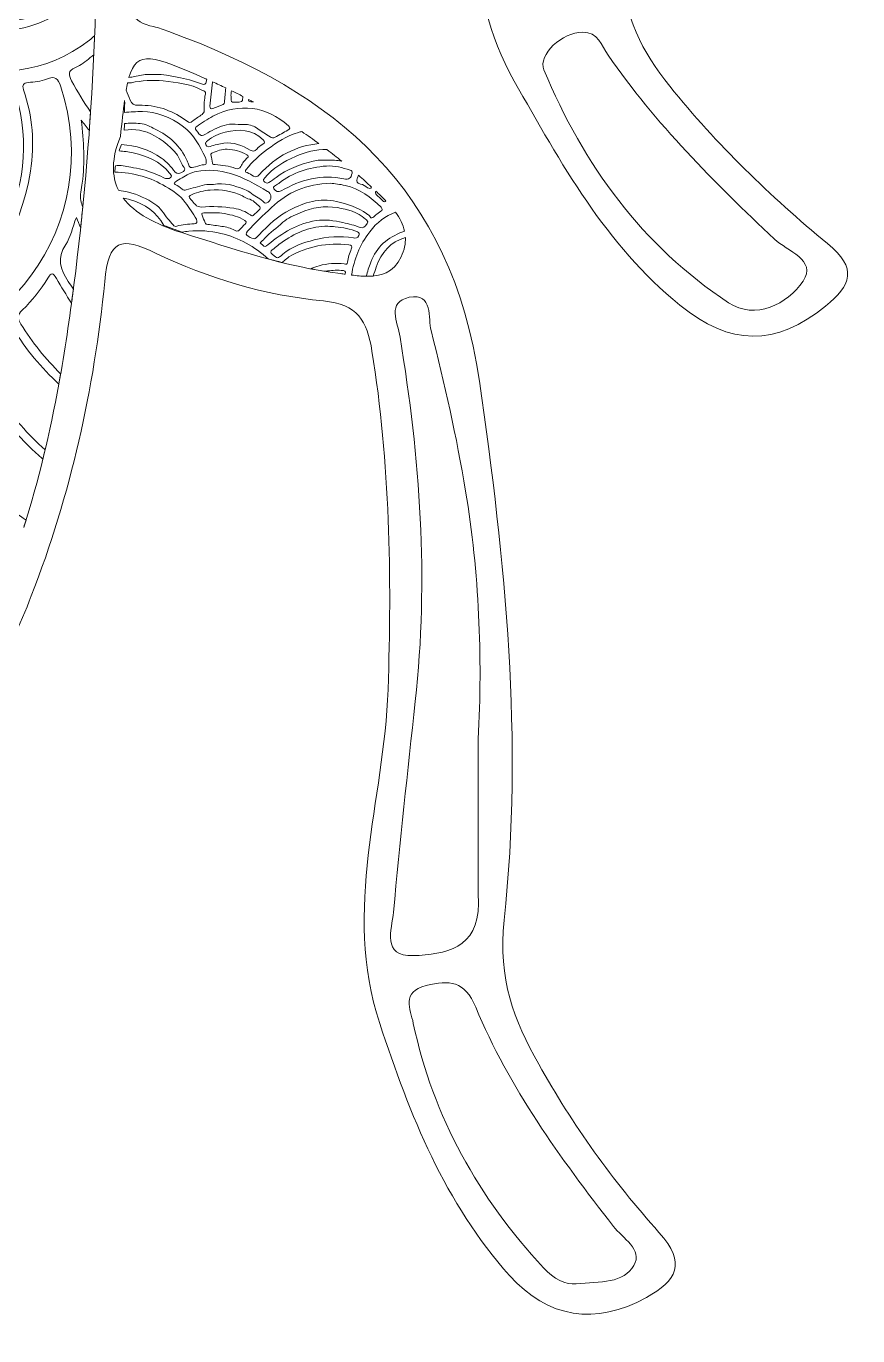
# Model space of a CAD drawing. Extents: x 55 to 1944, y -876 to -124.
# Drawn here: x 329.1 to 470.7, y -867.7 to -644.7 of the extents above; entities that cross this region are included whole.
import ezdxf

# ---------------------------------------------------------------- set-up
doc = ezdxf.new("R2010")
doc.units = 0
doc.header["$MEASUREMENT"] = 0
doc.layers.add('Layer 1', color=7, linetype='Continuous')

# ---------------------------------------------------------------- blocks, each defined once
blk = doc.blocks.new('block 11')
at = {"layer": 'Layer 1', "lineweight": 0}
for points, knots in [([(465.53, -681.74), (455.74, -673.7), (446.63, -664.88), (438.68, -654.95), (433.9, -648.98), (430.92, -643.22), (430.31, -634.54), (427.75, -597.98), (419.68, -562.52), (403.13, -529.38), (397.91, -518.92), (391.98, -509.37), (380.36, -505.09), (369.39, -501.05), (358.79, -495.9), (346.98, -494.41), (336.99, -493.14), (333.99, -488.15), (337.19, -478.57), (338.24, -475.44), (340.22, -472.41), (340.42, -469.25), (340.84, -462.43), (344.61, -460.64), (350.66, -459.22), (374.25, -453.65), (392.23, -442.5), (401.7, -417.59), (413.73, -385.99), (421.8, -353.85), (424.43, -320.38), (424.96, -313.62), (426.73, -308.55), (430.48, -303.45), (439.48, -291.22), (450.22, -280.65), (461.83, -271.01), (466.47, -267.16), (465.74, -264.51), (461.76, -261.01), (453.74, -253.96), (444.7, -253.21), (436.88, -260.48), (415.19, -280.64), (399.55, -304.06), (399.09, -335.07), (399.04, -338.39), (398.92, -341.71), (398.72, -345.01), (397.28, -368.58), (393.46, -391.66), (385.38, -413.96), (383.68, -418.65), (381.35, -420.61), (376.21, -420.28), (368.38, -419.77), (360.3, -419.82), (352.89, -422.31), (343.31, -425.52), (337.3, -424.47), (335.26, -413.28), (334.66, -409.94), (332.41, -406.45), (329.96, -403.96), (322.06, -395.92), (317.16, -386.96), (313.03, -376.07), (309.01, -365.47), (303.76, -355.11), (300.65, -343.95), (300.09, -341.96), (299.09, -339.97), (297.85, -338.32), (295.63, -335.37), (295.74, -333.13), (298.66, -330.71), (310.87, -320.58), (318.38, -307.37), (325.81, -293.43), (341.71, -263.57), (357.48, -233.87), (365.12, -200.58), (369.74, -180.45), (371.11, -160.08), (370.04, -139.51), (369.94, -137.53), (370.46, -134.67), (367.63, -134.44), (364.86, -134.21), (364.77, -136.96), (364.4, -139), (364.23, -139.89), (364.2, -140.8), (364.01, -141.68), (351.55, -198.93), (337.78, -255.61), (297.25, -301.15), (292.68, -306.29), (289.02, -312.32), (285.43, -318.24), (282.91, -322.39), (280.33, -324.21), (275.26, -322.62), (267.33, -320.12), (259.2, -320.49), (251.16, -322.63), (248.58, -323.31), (245.75, -324.56), (244.01, -321.24), (234.85, -303.72), (218.42, -291.67), (209.01, -274.27), (186.45, -232.56), (171.11, -188.42), (163.15, -141.68), (162.69, -139), (163.39, -134.38), (159.53, -134.51), (155.5, -134.64), (156.76, -139.1), (156.64, -141.83), (156.03, -156.32), (156.86, -170.73), (159.06, -185.09), (164.97, -223.62), (181.05, -258.18), (200.68, -291.26), (206.59, -301.22), (208.13, -313.66), (218.74, -321.07), (228.07, -327.59), (234.16, -335.32), (225.61, -347.57), (222.42, -352.15), (224.12, -360.23), (220.81, -364.61), (215.15, -372.09), (210.37, -379.26), (210.68, -388.93), (210.76, -391.48), (208.88, -392.49), (207.13, -393.71), (197.81, -400.22), (192.21, -409.46), (189.13, -420.07), (187.83, -424.52), (186.1, -425.01), (182.2, -423.91), (172.28, -421.12), (162.09, -419.7), (151.81, -420.29), (145.98, -420.63), (143.45, -418.5), (141.49, -413.07), (132.82, -388.98), (129.17, -363.99), (128.1, -338.64), (127.47, -323.53), (126.17, -309.38), (117.4, -295.91), (109.78, -284.21), (102.61, -272.55), (91.74, -263.6), (83.08, -256.47), (77.35, -256.31), (68.32, -262.63), (62.83, -266.47), (61.05, -269.74), (67.45, -274.93), (79.41, -284.63), (90.24, -295.58), (99.05, -308.33), (100.67, -310.69), (102.46, -312.79), (102.67, -316.25), (104.83, -352.29), (113.4, -386.65), (126.75, -420.35), (135.23, -441.78), (150.81, -451.54), (170.72, -457.82), (173.87, -458.82), (177.15, -459.42), (180.37, -460.21), (182.1, -460.63), (184.33, -460.64), (184.91, -462.62), (187.02, -469.79), (189.35, -476.95), (190.7, -484.28), (192.07, -491.73), (187.28, -493.29), (180.71, -494.58), (155.9, -499.48), (133.61, -506.28), (121.87, -533.76), (107.67, -567.01), (99.68, -601.11), (96.64, -636.69), (96.23, -641.45), (95.38, -645.26), (92.7, -649.03), (83.55, -661.93), (72.23, -672.73), (60.49, -683.15), (58.37, -685.03), (55.27, -686.5), (57.64, -690.48), (62.13, -698.05), (75.86, -700.96), (82.91, -695.6), (90.9, -689.54), (98.24, -682.67), (103.4, -674.11), (113.67, -657.07), (122.6, -640.05), (122.3, -618.65), (121.94, -592.74), (126.35, -567.02), (135.64, -542.48), (136.87, -539.22), (137.29, -535.42), (142.46, -535.6), (156.73, -536.11), (170.64, -533.47), (185.48, -529.54), (185.11, -534.46), (184.89, -538.04), (184.58, -541.61), (181.96, -571.96), (180.01, -602.36), (181.05, -632.81), (181.33, -641), (178.66, -643.9), (171.42, -646.74), (149.11, -655.49), (129.94, -666.7), (124.03, -693.71), (116.49, -728.24), (112.78, -762.73), (116.66, -797.77), (117.42, -804.62), (116.08, -809.88), (113.34, -815.5), (106.82, -828.88), (97.93, -840.65), (88.65, -852.16), (86.7, -854.58), (83.44, -856.71), (86.76, -860.6), (92.49, -867.31), (106.38, -867.72), (112.56, -861.12), (124.84, -848.02), (133.11, -832.6), (135.6, -814.93), (136.5, -808.58), (143.82, -805.31), (141.42, -797.89), (139.69, -792.53), (139.53, -786.63), (138.89, -780.94), (135.86, -754.21), (134.28, -727.5), (139.11, -700.76), (140.16, -694.93), (141.97, -691.85), (148.53, -691.31), (156.91, -690.62), (165, -687.84), (172.88, -684.76), (183.61, -680.57), (183.63, -680.61), (185.06, -692), (185.14, -692.6), (185.16, -693.2), (185.26, -693.8), (188.81, -716.51), (193.62, -738.88), (205.51, -758.96), (215.02, -775.02), (228.11, -786.7), (247.47, -788.42), (258.2, -789.37), (269.14, -789.2), (279.9, -788.4), (294.16, -787.34), (305.43, -779.98), (314.49, -769.14), (321.33, -760.95), (326.14, -751.6), (329.98, -741.72), (336.68, -724.47), (340.68, -706.54), (342.47, -688.2), (343.17, -681.02), (345.19, -680.5), (351.14, -683.36), (360.13, -687.68), (369.77, -690.56), (379.7, -691.5), (385.53, -692.05), (387.15, -694.93), (387.97, -700.03), (391.03, -719.16), (391.35, -738.3), (390.7, -757.69), (390.06, -776.56), (382.86, -795.01), (389.29, -814.53), (394.47, -830.24), (400.33, -845.04), (411.4, -857.46), (417.87, -864.73), (426.05, -865.99), (434.67, -861.19), (439.87, -858.29), (441.55, -855.43), (436.82, -850.12), (429, -841.35), (422.1, -831.79), (416.35, -821.48), (412.12, -813.9), (409.38, -807.04), (410.46, -796.96), (413.75, -766.36), (410.68, -735.83), (406.26, -705.17), (401.52, -672.36), (381.77, -655.9), (353.38, -645.64), (352.53, -645.33), (351.68, -644.96), (350.8, -644.79), (347.15, -644.1), (346.13, -641.89), (346.22, -638.31), (347.13, -603.92), (345.26, -569.62), (342.13, -535.39), (341.68, -530.55), (343.12, -529.52), (347.57, -530.85), (358.32, -534.06), (369.43, -535.92), (380.57, -535.46), (387.85, -535.16), (390.44, -538.19), (392.5, -544.38), (399.11, -564.24), (402.05, -584.69), (404.54, -605.4), (406.48, -621.6), (403.12, -638.24), (412.17, -654.08), (420.18, -668.09), (427.68, -681.87), (440.34, -692.21), (448.93, -699.23), (456.72, -699.25), (465.19, -692.38), (469.54, -688.84), (470.66, -685.95), (465.53, -681.74)], [0, 0, 0, 0, 1, 1, 1, 2, 2, 2, 3, 3, 3, 4, 4, 4, 5, 5, 5, 6, 6, 6, 7, 7, 7, 8, 8, 8, 9, 9, 9, 10, 10, 10, 11, 11, 11, 12, 12, 12, 13, 13, 13, 14, 14, 14, 15, 15, 15, 16, 16, 16, 17, 17, 17, 18, 18, 18, 19, 19, 19, 20, 20, 20, 21, 21, 21, 22, 22, 22, 23, 23, 23, 24, 24, 24, 25, 25, 25, 26, 26, 26, 27, 27, 27, 28, 28, 28, 29, 29, 29, 30, 30, 30, 31, 31, 31, 32, 32, 32, 33, 33, 33, 34, 34, 34, 35, 35, 35, 36, 36, 36, 37, 37, 37, 38, 38, 38, 39, 39, 39, 40, 40, 40, 41, 41, 41, 42, 42, 42, 43, 43, 43, 44, 44, 44, 45, 45, 45, 46, 46, 46, 47, 47, 47, 48, 48, 48, 49, 49, 49, 50, 50, 50, 51, 51, 51, 52, 52, 52, 53, 53, 53, 54, 54, 54, 55, 55, 55, 56, 56, 56, 57, 57, 57, 58, 58, 58, 59, 59, 59, 60, 60, 60, 61, 61, 61, 62, 62, 62, 63, 63, 63, 64, 64, 64, 65, 65, 65, 66, 66, 66, 67, 67, 67, 68, 68, 68, 69, 69, 69, 70, 70, 70, 71, 71, 71, 72, 72, 72, 73, 73, 73, 74, 74, 74, 75, 75, 75, 76, 76, 76, 77, 77, 77, 78, 78, 78, 79, 79, 79, 80, 80, 80, 81, 81, 81, 82, 82, 82, 83, 83, 83, 84, 84, 84, 85, 85, 85, 86, 86, 86, 87, 87, 87, 88, 88, 88, 89, 89, 89, 90, 90, 90, 91, 91, 91, 92, 92, 92, 93, 93, 93, 94, 94, 94, 95, 95, 95, 96, 96, 96, 97, 97, 97, 98, 98, 98, 99, 99, 99, 100, 100, 100, 101, 101, 101, 102, 102, 102, 103, 103, 103, 104, 104, 104, 105, 105, 105, 106, 106, 106, 107, 107, 107, 108, 108, 108, 109, 109, 109, 110, 110, 110, 111, 111, 111, 112, 112, 112, 113, 113, 113, 114, 114, 114, 115, 115, 115, 116, 116, 116, 117, 117, 117, 118, 118, 118, 119, 119, 119, 120, 120, 120, 121, 121, 121, 121]), ([(337.24, -688.76), (336.51, -694.42), (335.68, -700.06), (334.66, -705.65), (334.76, -705.07), (334.87, -704.49), (334.97, -703.91), (332.42, -701.41), (330.17, -698.58), (328.21, -695.45), (327.61, -694.5), (327.55, -693.87), (328.46, -693.03), (330.16, -691.45), (331.57, -689.6), (332.79, -687.62), (333.4, -686.64), (333.69, -686.7), (334.25, -687.68), (335.07, -689.1), (335.92, -690.51), (336.83, -691.86), (336.94, -691.06), (337.04, -690.27), (337.15, -689.48), (336.86, -689.05), (336.57, -688.62), (336.28, -688.19), (334.86, -686.08), (334.36, -684.22), (335.83, -681.91), (336.64, -680.62), (336.98, -679.03), (337.65, -677.29), (337.9, -677.88), (338.14, -678.45), (338.38, -679.01), (338.5, -677.86), (338.62, -676.71), (338.74, -675.56), (338.63, -675.18), (338.52, -674.8), (338.41, -674.41), (338.16, -673.52), (338.53, -672.43), (338.66, -671.44), (339.14, -667.88), (338.87, -664.33), (338.48, -660.72), (338.93, -661.3), (339.39, -661.88), (339.85, -662.45), (339.92, -661.4), (340, -660.34), (340.07, -659.29), (338.91, -657.67), (337.83, -655.92), (336.84, -654.03), (336.28, -652.97), (336.18, -652.29), (337.5, -651.75), (338.41, -651.38), (339.25, -650.73), (339.99, -650.07), (340.23, -649.86), (340.43, -649.71), (340.61, -649.62), (340.66, -648.53), (340.71, -647.44), (340.75, -646.36), (340.46, -646.6), (340.17, -646.85), (339.87, -647.08), (332.37, -652.9), (324.02, -653.64), (315.32, -650.44), (306.65, -647.25), (300.25, -641.34), (295.91, -633.21), (295.43, -632.31), (294.94, -631.67), (296.59, -631.33), (297.9, -631.06), (299.29, -630.66), (300.46, -629.76), (301.29, -629.12), (302.06, -629.25), (302.78, -630.31), (305.97, -635.06), (309.72, -639.29), (314.62, -642.4), (324.98, -648.98), (335.75, -643.89), (339.86, -637.19), (340.34, -636.41), (340.75, -635.62), (341.11, -634.82), (341.15, -632.89), (341.18, -630.96), (341.2, -629.04), (341.09, -629.64), (340.97, -630.25), (340.81, -630.85), (337.77, -642.77), (325.27, -647.62), (314.98, -640.9), (310.3, -637.84), (306.85, -633.6), (303.73, -629.05), (303.32, -628.45), (303.39, -628.11), (303.97, -627.71), (305.26, -626.82), (306.39, -625.73), (307.37, -624.52), (308.07, -623.66), (308.42, -623.8), (309, -624.62), (311.13, -627.62), (313.48, -630.44), (316.5, -632.62), (319.31, -634.64), (322.36, -635.77), (325.85, -634.98), (330.38, -633.95), (333.31, -630.57), (334.09, -625.64), (334.32, -624.14), (334.45, -622.64), (334.42, -621.37), (334.42, -618.81), (334.18, -616.51), (333.78, -614.23), (333.63, -613.41), (333.75, -613.02), (334.73, -613.11), (336.33, -613.26), (337.95, -613.24), (339.54, -612.96), (340.3, -612.82), (340.53, -613.15), (340.65, -613.79), (340.87, -615.01), (341.07, -616.23), (341.24, -617.45), (341.23, -616.37), (341.22, -615.29), (341.21, -614.21), (341.47, -639.08), (340.43, -663.94), (337.24, -688.76)], [0, 0, 0, 0, 1, 1, 1, 2, 2, 2, 3, 3, 3, 4, 4, 4, 5, 5, 5, 6, 6, 6, 7, 7, 7, 8, 8, 8, 9, 9, 9, 10, 10, 10, 11, 11, 11, 12, 12, 12, 13, 13, 13, 14, 14, 14, 15, 15, 15, 16, 16, 16, 17, 17, 17, 18, 18, 18, 19, 19, 19, 20, 20, 20, 21, 21, 21, 22, 22, 22, 23, 23, 23, 24, 24, 24, 25, 25, 25, 26, 26, 26, 27, 27, 27, 28, 28, 28, 29, 29, 29, 30, 30, 30, 31, 31, 31, 32, 32, 32, 33, 33, 33, 34, 34, 34, 35, 35, 35, 36, 36, 36, 37, 37, 37, 38, 38, 38, 39, 39, 39, 40, 40, 40, 41, 41, 41, 42, 42, 42, 43, 43, 43, 44, 44, 44, 45, 45, 45, 46, 46, 46, 47, 47, 47, 48, 48, 48, 49, 49, 49, 50, 50, 50, 50]), ([(461.35, -688.13), (458.69, -692.06), (453.23, -694.81), (448.66, -691.81), (433.95, -682.12), (423.98, -668.32), (417.24, -652.18), (416.15, -649.57), (420.39, -645.73), (423.81, -645.75), (426.45, -645.68), (427.05, -648.05), (428.15, -649.65), (436.25, -661.33), (446.2, -671.31), (456.5, -681), (458.6, -682.97), (463.79, -684.53), (461.35, -688.13)], [0, 0, 0, 0, 1, 1, 1, 2, 2, 2, 3, 3, 3, 4, 4, 4, 5, 5, 5, 6, 6, 6, 6]), ([(359.65, -653.67), (359.72, -653.69), (359.78, -653.72), (359.84, -653.75), (359.83, -653.84), (359.81, -653.93), (359.78, -654.04), (359.64, -654.66), (359.55, -654.74), (358.95, -654.52), (357.6, -654.04), (356.23, -653.68), (354.83, -653.39), (352.41, -652.87), (350, -652.7), (347.56, -653.27), (347.24, -653.34), (346.92, -653.41), (346.59, -653.48), (347.97, -648.62), (350.69, -649.79), (359.65, -653.67)], [0, 0, 0, 0, 1, 1, 1, 2, 2, 2, 3, 3, 3, 4, 4, 4, 5, 5, 5, 6, 6, 6, 7, 7, 7, 7]), ([(300.96, -701.65), (282.69, -701.56), (267.54, -687.68), (265.88, -669.5), (265.84, -669.1), (265.86, -668.69), (265.8, -668.3), (265.66, -667.32), (265.92, -666.84), (267.04, -666.79), (268.13, -666.74), (269.25, -666.51), (270.29, -666.14), (271.44, -665.74), (271.77, -666.02), (271.86, -667.2), (272.29, -672.53), (274.09, -677.39), (277.07, -681.82), (285.21, -693.89), (300.08, -698.47), (313.07, -692.57), (322.95, -688.09), (328.14, -679.91), (329.84, -669.4), (330.6, -664.71), (330.18, -660.06), (328.67, -655.54), (328.38, -654.68), (328.61, -654.4), (329.46, -654.31), (330.51, -654.19), (331.62, -654.14), (332.57, -653.74), (334.05, -653.12), (334.53, -653.65), (334.98, -655.02), (342.6, -678.23), (325.44, -701.78), (300.96, -701.65)], [0, 0, 0, 0, 1, 1, 1, 2, 2, 2, 3, 3, 3, 4, 4, 4, 5, 5, 5, 6, 6, 6, 7, 7, 7, 8, 8, 8, 9, 9, 9, 10, 10, 10, 11, 11, 11, 12, 12, 12, 13, 13, 13, 13]), ([(324.14, -654.64), (326.66, -654.2), (326.68, -654.21), (327.39, -656.55), (332.26, -672.62), (322.88, -689.54), (306.88, -692.95), (295.34, -695.41), (286.16, -691.04), (279.11, -681.91), (275.87, -677.73), (274.08, -672.89), (273.43, -667.64), (273.12, -665.09), (273.13, -665.09), (275.81, -664.12), (275.15, -665.88), (275.04, -667.52), (276.06, -669.04), (277.08, -670.54), (278.61, -671.07), (280.44, -671.16), (280.14, -671.85), (279.86, -672.42), (279.64, -673.03), (278.19, -677.03), (280.62, -680.18), (284.88, -679.77), (285.77, -679.68), (286.65, -679.39), (287.52, -679.14), (288.01, -678.99), (288.38, -678.84), (288.39, -679.6), (288.44, -682.32), (289.67, -684.23), (292.34, -685), (295.05, -685.78), (297.01, -684.57), (298.69, -682.23), (300.18, -684.92), (302.11, -686.58), (305.22, -685.94), (308.28, -685.31), (309.34, -683.03), (309.73, -680.09), (312.2, -681.59), (314.63, -681.96), (316.91, -679.98), (319.14, -678.04), (319.08, -675.62), (318.05, -673.01), (321.1, -672.82), (323.95, -672.33), (325.23, -669.18), (325.98, -667.36), (325.28, -665.92), (322.48, -662.81), (326.17, -660.5), (326.62, -658.3), (324.14, -654.64)], [0, 0, 0, 0, 1, 1, 1, 2, 2, 2, 3, 3, 3, 4, 4, 4, 5, 5, 5, 6, 6, 6, 7, 7, 7, 8, 8, 8, 9, 9, 9, 10, 10, 10, 11, 11, 11, 12, 12, 12, 13, 13, 13, 14, 14, 14, 15, 15, 15, 16, 16, 16, 17, 17, 17, 18, 18, 18, 19, 19, 19, 20, 20, 20, 20]), ([(346.36, -654.4), (346.41, -654.39), (346.46, -654.39), (346.51, -654.39), (346.68, -654.39), (346.85, -654.4), (347.01, -654.36), (348.79, -653.96), (350.58, -653.83), (352.41, -654.05), (354.72, -654.32), (357.02, -654.52), (359.12, -655.65), (359.38, -655.79), (359.71, -655.86), (359.61, -656.27), (359.41, -657.2), (359.4, -658.14), (359.4, -659.09), (359.4, -659.37), (359.26, -659.55), (359.05, -659.74), (358.57, -660.18), (357.92, -660.41), (357.49, -660.86), (357.08, -661.29), (356.88, -661.17), (356.5, -660.9), (354.21, -659.25), (351.7, -658.2), (348.83, -658.19), (348.61, -658.19), (348.38, -658.18), (348.16, -658.19), (347.49, -658.22), (347.03, -657.97), (346.8, -657.31), (346.59, -656.74), (346.34, -656.19), (346.12, -655.63), (346.2, -655.19), (346.28, -654.78), (346.36, -654.4)], [0, 0, 0, 0, 1, 1, 1, 2, 2, 2, 3, 3, 3, 4, 4, 4, 5, 5, 5, 6, 6, 6, 7, 7, 7, 8, 8, 8, 9, 9, 9, 10, 10, 10, 11, 11, 11, 12, 12, 12, 13, 13, 13, 14, 14, 14, 14]), ([(360.39, -658.33), (360.53, -656.97), (360.62, -655.6), (360.82, -654.25), (360.82, -654.23), (360.82, -654.21), (360.83, -654.19), (361.59, -654.53), (362.35, -654.88), (363.1, -655.24), (363.04, -655.64), (362.99, -656.05), (362.96, -656.47), (362.93, -656.87), (362.89, -657.28), (362.87, -657.68), (362.86, -657.85), (362.78, -657.97), (362.63, -658.03), (362.05, -658.27), (361.48, -658.52), (360.89, -658.74), (360.54, -658.86), (360.35, -658.73), (360.39, -658.33)], [0, 0, 0, 0, 1, 1, 1, 2, 2, 2, 3, 3, 3, 4, 4, 4, 5, 5, 5, 6, 6, 6, 7, 7, 7, 8, 8, 8, 8]), ([(345.14, -663.53), (345.4, -661.11), (345.62, -659.07), (345.85, -657.37), (345.85, -657.46), (345.86, -657.55), (345.85, -657.64), (345.87, -657.69), (345.89, -657.75), (345.9, -657.8), (345.95, -657.96), (345.92, -658.06), (345.85, -658.14), (345.85, -658.57), (345.85, -659), (345.84, -659.43), (346.81, -659.31), (347.82, -659.25), (348.91, -659.27), (351.13, -659.23), (353.63, -660.18), (355.89, -661.84), (357.7, -663.17), (358.63, -665.15), (359.61, -667.09), (359.74, -667.35), (359.78, -667.65), (359.76, -667.95), (359.75, -668.17), (359.66, -668.32), (359.43, -668.32), (358.9, -668.31), (358.42, -668.53), (357.93, -668.67), (356.98, -668.93), (356.98, -668.93), (356.66, -668.04), (356.61, -667.9), (356.54, -667.77), (356.49, -667.63), (355.39, -665.11), (353.47, -663.4), (351.05, -662.23), (350.24, -661.84), (349.44, -661.35), (348.52, -661.29), (347.61, -661.22), (346.71, -661.22), (345.82, -661.3), (345.82, -661.66), (345.81, -662.03), (345.81, -662.4), (347.55, -662.21), (349.27, -662.4), (350.96, -663.38), (353.02, -664.57), (354.78, -665.98), (355.65, -668.28), (355.69, -668.39), (355.75, -668.49), (355.83, -668.56), (356.12, -668.86), (356.25, -669.15), (355.86, -669.45), (355.31, -669.88), (354.75, -669.92), (354.47, -669.56), (353.77, -668.68), (353.05, -667.84), (352.13, -667.19), (350.04, -665.7), (347.74, -665.05), (345.32, -664.88), (345.16, -665.25), (345.03, -665.62), (344.91, -665.97), (345.71, -666.02), (346.52, -666.1), (347.31, -666.28), (349.7, -666.83), (351.9, -667.73), (353.49, -669.72), (353.64, -669.91), (353.94, -670.1), (353.79, -670.38), (353.62, -670.68), (353.26, -670.67), (352.94, -670.67), (352.75, -670.67), (352.59, -670.57), (352.43, -670.48), (351.89, -670.19), (351.31, -669.99), (350.75, -669.75), (349.52, -669.22), (348.22, -668.98), (346.91, -668.72), (346.04, -668.54), (345.17, -668.36), (344.29, -668.48), (344.24, -668.86), (344.21, -669.22), (344.2, -669.57), (345.78, -669.53), (347.32, -669.91), (348.84, -670.27), (350.26, -670.61), (351.57, -671.31), (352.84, -672.03), (354.1, -672.74), (355.32, -673.54), (356.18, -674.73), (356.84, -675.66), (357.51, -676.6), (358.07, -677.6), (358.31, -678.04), (358.18, -678.32), (357.69, -678.37), (356.7, -678.47), (355.7, -678.42), (354.75, -678.79), (354.52, -678.88), (354.26, -678.76), (354.11, -678.56), (353.83, -678.19), (353.49, -677.88), (353.21, -677.51), (352.54, -676.63), (351.96, -675.65), (351.02, -675.02), (349.63, -674.1), (348.16, -673.39), (346.5, -672.99), (345.94, -672.86), (345.39, -672.75), (344.83, -672.66), (343.62, -670.23), (343.62, -667.25), (345.14, -663.53)], [0, 0, 0, 0, 1, 1, 1, 2, 2, 2, 3, 3, 3, 4, 4, 4, 5, 5, 5, 6, 6, 6, 7, 7, 7, 8, 8, 8, 9, 9, 9, 10, 10, 10, 11, 11, 11, 12, 12, 12, 13, 13, 13, 14, 14, 14, 15, 15, 15, 16, 16, 16, 17, 17, 17, 18, 18, 18, 19, 19, 19, 20, 20, 20, 21, 21, 21, 22, 22, 22, 23, 23, 23, 24, 24, 24, 25, 25, 25, 26, 26, 26, 27, 27, 27, 28, 28, 28, 29, 29, 29, 30, 30, 30, 31, 31, 31, 32, 32, 32, 33, 33, 33, 34, 34, 34, 35, 35, 35, 36, 36, 36, 37, 37, 37, 38, 38, 38, 39, 39, 39, 40, 40, 40, 41, 41, 41, 42, 42, 42, 43, 43, 43, 44, 44, 44, 45, 45, 45, 46, 46, 46, 46]), ([(358.13, -661.79), (359.02, -661.16), (359.93, -660.56), (360.9, -660.05), (365.37, -657.72), (370.03, -658.32), (373.74, -661.69), (374.11, -662.03), (374.04, -662.21), (373.65, -662.42), (372.91, -662.82), (372.19, -663.23), (371.46, -663.63), (371.16, -663.79), (370.89, -663.75), (370.62, -663.57), (369.92, -663.11), (369.2, -662.69), (368.53, -662.19), (367.91, -661.73), (367.23, -661.49), (366.48, -661.45), (366.05, -661.43), (365.62, -661.45), (365.2, -661.45), (364.53, -661.35), (363.87, -661.35), (363.21, -661.51), (362.06, -661.78), (361.02, -662.3), (360, -662.89), (358.82, -663.56), (358.83, -663.54), (358.03, -662.42), (357.83, -662.15), (357.85, -661.99), (358.13, -661.79)], [0, 0, 0, 0, 1, 1, 1, 2, 2, 2, 3, 3, 3, 4, 4, 4, 5, 5, 5, 6, 6, 6, 7, 7, 7, 8, 8, 8, 9, 9, 9, 10, 10, 10, 11, 11, 11, 12, 12, 12, 12]), ([(364.07, -655.71), (364.72, -656.03), (365.37, -656.35), (366.01, -656.69), (365.99, -656.83), (365.97, -656.98), (365.95, -657.13), (365.94, -657.29), (365.91, -657.48), (365.74, -657.55), (365.24, -657.74), (364.72, -657.62), (364.21, -657.65), (364.06, -657.65), (363.98, -657.47), (363.98, -657.31), (363.98, -657.12), (363.98, -656.94), (363.98, -656.71), (363.92, -656.39), (364.02, -656.05), (364.07, -655.71)], [0, 0, 0, 0, 1, 1, 1, 2, 2, 2, 3, 3, 3, 4, 4, 4, 5, 5, 5, 6, 6, 6, 7, 7, 7, 7]), ([(366.96, -657.19), (367.24, -657.34), (367.52, -657.48), (367.8, -657.63), (367.65, -657.61), (367.5, -657.59), (367.35, -657.59), (367.04, -657.57), (366.92, -657.44), (366.96, -657.19)], [0, 0, 0, 0, 1, 1, 1, 2, 2, 2, 3, 3, 3, 3]), ([(359.97, -664.23), (360.84, -663.45), (361.9, -663.06), (362.99, -662.78), (365.33, -662.18), (367.54, -662.28), (369.43, -664.05), (369.8, -664.4), (369.79, -664.55), (369.4, -664.81), (369.03, -665.06), (368.63, -665.3), (368.36, -665.64), (368, -666.11), (367.7, -666.07), (367.24, -665.81), (365.85, -665.05), (364.42, -664.4), (362.76, -664.64), (361.97, -664.75), (361.2, -664.95), (360.44, -665.21), (360.02, -665.35), (359.63, -665.07), (359.65, -664.66), (359.66, -664.52), (359.71, -664.47), (359.97, -664.23)], [0, 0, 0, 0, 1, 1, 1, 2, 2, 2, 3, 3, 3, 4, 4, 4, 5, 5, 5, 6, 6, 6, 7, 7, 7, 8, 8, 8, 9, 9, 9, 9]), ([(368.78, -670.02), (368.46, -670.38), (368.19, -670.44), (367.82, -670.26), (367.44, -670.08), (367.09, -669.8), (366.7, -669.66), (366.29, -669.52), (366.38, -669.4), (366.57, -669.14), (367.58, -667.79), (368.82, -666.68), (370.17, -665.69), (371.79, -664.51), (373.45, -663.38), (375.45, -662.81), (375.64, -662.75), (375.83, -662.71), (376.03, -662.66), (377, -663.33), (377.97, -664.01), (378.93, -664.71), (375.17, -665.06), (371.61, -666.8), (368.78, -670.02)], [0, 0, 0, 0, 1, 1, 1, 2, 2, 2, 3, 3, 3, 4, 4, 4, 5, 5, 5, 6, 6, 6, 7, 7, 7, 8, 8, 8, 8]), ([(365.63, -668.6), (365.43, -668.99), (365.14, -669.09), (364.76, -668.94), (363.64, -668.51), (362.46, -668.39), (361.28, -668.3), (361.09, -668.29), (360.88, -668.28), (360.84, -668.06), (360.74, -667.59), (360.73, -667.11), (360.54, -666.65), (360.46, -666.47), (360.66, -666.36), (360.81, -666.29), (361.62, -665.95), (362.42, -665.63), (363.33, -665.69), (364.51, -665.71), (365.63, -666), (366.66, -666.61), (366.95, -666.78), (366.99, -666.93), (366.74, -667.16), (366.28, -667.57), (365.92, -668.06), (365.63, -668.6)], [0, 0, 0, 0, 1, 1, 1, 2, 2, 2, 3, 3, 3, 4, 4, 4, 5, 5, 5, 6, 6, 6, 7, 7, 7, 8, 8, 8, 9, 9, 9, 9]), ([(380.53, -667.51), (379.48, -667.53), (378.69, -667.49), (377.93, -667.7), (375.69, -668.3), (373.5, -669.02), (371.64, -670.5), (371.25, -670.81), (370.83, -671.09), (370.4, -671.34), (370.08, -671.53), (369.79, -671.4), (369.57, -671.12), (369.4, -670.9), (369.55, -670.76), (369.69, -670.6), (371.11, -668.88), (372.93, -667.74), (374.95, -666.89), (376.68, -666.15), (378.45, -665.64), (380.31, -665.74), (381.16, -666.38), (381.99, -667.05), (382.82, -667.72), (381.99, -667.56), (381.18, -667.49), (380.53, -667.51)], [0, 0, 0, 0, 1, 1, 1, 2, 2, 2, 3, 3, 3, 4, 4, 4, 5, 5, 5, 6, 6, 6, 7, 7, 7, 8, 8, 8, 9, 9, 9, 9]), ([(384.57, -669.75), (384.43, -670.61), (384.08, -670.89), (383.17, -670.7), (381.32, -670.32), (379.49, -670.34), (377.65, -670.7), (375.81, -671.07), (374.15, -671.86), (372.53, -672.78), (372.09, -673.03), (371.56, -672.89), (371.28, -672.4), (371.03, -671.93), (371.56, -671.95), (371.74, -671.75), (371.84, -671.64), (371.98, -671.57), (372.09, -671.48), (374.47, -669.59), (377.23, -668.78), (380.2, -668.53), (381.6, -668.44), (382.92, -668.83), (384.24, -669.21), (384.52, -669.29), (384.61, -669.46), (384.57, -669.75)], [0, 0, 0, 0, 1, 1, 1, 2, 2, 2, 3, 3, 3, 4, 4, 4, 5, 5, 5, 6, 6, 6, 7, 7, 7, 8, 8, 8, 9, 9, 9, 9]), ([(363.88, -669.8), (366.14, -670.46), (368.17, -671.67), (370.2, -672.85), (370.4, -672.96), (370.54, -673.13), (370.65, -673.33), (371, -673.95), (370.54, -674.81), (369.83, -674.85), (369.75, -674.85), (369.63, -674.8), (369.59, -674.74), (369.04, -674.02), (368.15, -673.78), (367.48, -673.22), (367.12, -672.92), (366.7, -672.69), (366.24, -672.51), (364.55, -671.86), (362.85, -671.29), (360.99, -671.67), (360.48, -671.68), (359.96, -671.62), (359.45, -671.75), (358.41, -672.02), (357.38, -672.3), (356.35, -672.58), (356.1, -672.65), (355.85, -672.65), (355.66, -672.48), (355.31, -672.15), (354.91, -671.88), (354.48, -671.66), (354.23, -671.54), (354.25, -671.39), (354.45, -671.26), (354.84, -671.01), (355.24, -670.78), (355.64, -670.55), (356.43, -670.1), (357.19, -669.59), (358.11, -669.44), (360.06, -669.1), (362.01, -669.25), (363.88, -669.8)], [0, 0, 0, 0, 1, 1, 1, 2, 2, 2, 3, 3, 3, 4, 4, 4, 5, 5, 5, 6, 6, 6, 7, 7, 7, 8, 8, 8, 9, 9, 9, 10, 10, 10, 11, 11, 11, 12, 12, 12, 13, 13, 13, 14, 14, 14, 15, 15, 15, 15]), ([(387.88, -672.11), (387.72, -672.43), (387.52, -672.41), (387.22, -672.22), (386.83, -671.97), (386.46, -671.7), (385.99, -671.6), (385.42, -671.47), (385.28, -671.21), (385.47, -670.66), (385.53, -670.48), (385.6, -670.3), (385.67, -670.11), (386.42, -670.77), (387.15, -671.43), (387.88, -672.11)], [0, 0, 0, 0, 1, 1, 1, 2, 2, 2, 3, 3, 3, 4, 4, 4, 5, 5, 5, 5]), ([(357.35, -673.37), (358.33, -672.94), (359.37, -672.71), (360.41, -672.63), (362.32, -672.48), (364.18, -672.8), (365.93, -673.62), (366.24, -673.77), (366.52, -674.04), (366.85, -674.1), (367.74, -674.28), (368.24, -674.97), (368.88, -675.47), (369.05, -675.6), (368.94, -675.74), (368.85, -675.86), (368.53, -676.27), (368.11, -676.59), (367.73, -676.93), (367.55, -677.09), (367.43, -676.97), (367.29, -676.87), (366.44, -676.28), (365.5, -675.9), (364.48, -675.73), (362.65, -675.44), (360.8, -675.38), (358.95, -675.51), (358.54, -675.52), (358.15, -675.44), (357.9, -675.11), (357.68, -674.81), (357.42, -674.55), (357.17, -674.28), (356.71, -673.76), (356.73, -673.64), (357.35, -673.37)], [0, 0, 0, 0, 1, 1, 1, 2, 2, 2, 3, 3, 3, 4, 4, 4, 5, 5, 5, 6, 6, 6, 7, 7, 7, 8, 8, 8, 9, 9, 9, 10, 10, 10, 11, 11, 11, 12, 12, 12, 12]), ([(387.09, -676.69), (385.55, -675.55), (383.79, -675.02), (381.94, -674.58), (379.06, -673.9), (376.47, -674.75), (374.02, -676.01), (372.01, -677.03), (370.33, -678.59), (368.76, -680.25), (367.98, -681.08), (367.93, -681.08), (366.91, -680.48), (366.43, -680.2), (366.42, -680.07), (366.8, -679.64), (368.05, -678.2), (369.47, -676.93), (370.85, -675.61), (373.57, -672.98), (376.86, -671.6), (380.94, -671.44), (381.57, -671.56), (382.53, -671.63), (383.43, -671.84), (385.84, -672.42), (387.78, -673.83), (389.51, -675.56), (389.78, -675.82), (389.75, -676.03), (389.46, -676.24), (389.17, -676.45), (388.89, -676.65), (388.61, -676.87), (388.39, -677.04), (388.21, -677.33), (387.97, -677.38), (387.69, -677.43), (387.59, -677.03), (387.37, -676.87), (387.28, -676.81), (387.18, -676.75), (387.09, -676.69)], [0, 0, 0, 0, 1, 1, 1, 2, 2, 2, 3, 3, 3, 4, 4, 4, 5, 5, 5, 6, 6, 6, 7, 7, 7, 8, 8, 8, 9, 9, 9, 10, 10, 10, 11, 11, 11, 12, 12, 12, 13, 13, 13, 14, 14, 14, 14]), ([(390.33, -674.47), (390.17, -674.67), (390, -674.7), (389.75, -674.43), (389.43, -674.08), (389.07, -673.75), (388.72, -673.42), (388.52, -673.23), (388.5, -673.04), (388.63, -672.8), (388.7, -672.87), (388.78, -672.94), (388.85, -673.01), (389.35, -673.49), (389.85, -673.97), (390.33, -674.47)], [0, 0, 0, 0, 1, 1, 1, 2, 2, 2, 3, 3, 3, 4, 4, 4, 5, 5, 5, 5]), ([(355.59, -679.87), (351.05, -678.44), (347.57, -676.56), (345.64, -673.98), (346.05, -674.07), (346.45, -674.17), (346.85, -674.28), (349.33, -675.01), (351.28, -676.37), (352.56, -678.64), (353.55, -679.03), (354.57, -679.41), (355.62, -679.78), (356.01, -679.73), (356.41, -679.67), (356.81, -679.63), (358.64, -679.43), (360.45, -679.6), (362.24, -680.01), (365.33, -680.72), (367.98, -682.24), (370.32, -684.36), (371.12, -684.56), (371.93, -684.76), (372.74, -684.96), (372.83, -684.86), (372.92, -684.76), (373.01, -684.66), (373.26, -684.41), (373.54, -684.19), (373.84, -684.01), (376.99, -682.15), (380.4, -681.59), (384, -681.93), (384.52, -681.98), (384.62, -682.21), (384.45, -682.67), (384.18, -683.39), (383.86, -684.11), (383.82, -684.9), (383.8, -685.29), (383.51, -685.25), (383.24, -685.2), (381.79, -684.98), (380.37, -685.14), (378.96, -685.51), (378.47, -685.64), (378, -685.81), (377.54, -686), (378.38, -686.17), (379.23, -686.32), (380.08, -686.46), (380.93, -686.3), (381.81, -686.24), (382.74, -686.31), (383.42, -686.35), (383.49, -686.38), (383.43, -686.95), (383.16, -686.91), (382.88, -686.88), (382.6, -686.84), (373.27, -685.7), (364.49, -682.68), (355.59, -679.87)], [0, 0, 0, 0, 1, 1, 1, 2, 2, 2, 3, 3, 3, 4, 4, 4, 5, 5, 5, 6, 6, 6, 7, 7, 7, 8, 8, 8, 9, 9, 9, 10, 10, 10, 11, 11, 11, 12, 12, 12, 13, 13, 13, 14, 14, 14, 15, 15, 15, 16, 16, 16, 17, 17, 17, 18, 18, 18, 19, 19, 19, 20, 20, 20, 21, 21, 21, 21]), ([(383.03, -678.16), (381.53, -677.83), (380, -677.58), (378.45, -677.83), (375.32, -678.33), (372.7, -679.89), (370.31, -681.91), (369.82, -682.32), (369.72, -682.35), (369.26, -681.91), (369.15, -681.81), (369.04, -681.71), (368.92, -681.6), (369.17, -681.36), (369.43, -681.14), (369.65, -680.9), (370.58, -679.84), (371.8, -679.1), (372.81, -678.12), (373.59, -677.36), (374.7, -676.92), (375.75, -676.48), (377.8, -675.61), (379.85, -675.23), (382.09, -675.62), (383.83, -675.93), (385.5, -676.31), (386.84, -677.56), (387.06, -677.76), (387.4, -677.91), (387.14, -678.33), (386.77, -678.92), (386.4, -679.16), (385.97, -679), (385.01, -678.63), (384.03, -678.38), (383.03, -678.16)], [0, 0, 0, 0, 1, 1, 1, 2, 2, 2, 3, 3, 3, 4, 4, 4, 5, 5, 5, 6, 6, 6, 7, 7, 7, 8, 8, 8, 9, 9, 9, 10, 10, 10, 11, 11, 11, 12, 12, 12, 12]), ([(366.51, -678.24), (366.12, -678.69), (365.69, -679.11), (365.26, -679.54), (365.21, -679.59), (365.09, -679.58), (364.96, -679.61), (364.85, -679.57), (364.7, -679.54), (364.58, -679.47), (363.91, -679.09), (363.17, -678.92), (362.42, -678.81), (361.61, -678.7), (360.81, -678.58), (360.01, -678.47), (359.82, -678.45), (359.66, -678.41), (359.57, -678.2), (359.4, -677.77), (359.22, -677.35), (359.04, -676.92), (358.91, -676.62), (359.04, -676.51), (359.33, -676.52), (360.52, -676.53), (361.7, -676.4), (362.88, -676.64), (364.07, -676.87), (365.27, -677.11), (366.31, -677.81), (366.49, -677.93), (366.66, -678.06), (366.51, -678.24)], [0, 0, 0, 0, 1, 1, 1, 2, 2, 2, 3, 3, 3, 4, 4, 4, 5, 5, 5, 6, 6, 6, 7, 7, 7, 8, 8, 8, 9, 9, 9, 10, 10, 10, 11, 11, 11, 11]), ([(384.5, -687.09), (384.89, -684.44), (385.88, -681.99), (387.58, -679.74), (388.79, -678.13), (390.26, -677.05), (391.96, -676.38), (392.7, -677.4), (393.26, -678.47), (393.52, -679.63), (393.41, -679.67), (393.3, -679.7), (393.2, -679.74), (390.65, -680.69), (388.74, -682.27), (387.75, -684.92), (387.45, -685.71), (387.2, -686.51), (386.99, -687.31), (386.18, -687.29), (385.35, -687.2), (384.5, -687.09)], [0, 0, 0, 0, 1, 1, 1, 2, 2, 2, 3, 3, 3, 4, 4, 4, 5, 5, 5, 6, 6, 6, 7, 7, 7, 7]), ([(385.72, -680.39), (385.53, -680.89), (385.17, -680.81), (384.8, -680.76), (382.55, -680.41), (380.33, -680.55), (378.14, -681.11), (376.21, -681.6), (374.33, -682.23), (372.79, -683.56), (371.88, -684.35), (371.89, -684.36), (371, -683.55), (370.7, -683.28), (370.65, -683.07), (371, -682.8), (371.65, -682.31), (372.26, -681.76), (372.93, -681.31), (375.22, -679.78), (377.68, -678.73), (380.46, -678.79), (380.9, -678.81), (381.31, -678.83), (381.72, -678.87), (383.01, -678.99), (384.28, -679.2), (385.48, -679.75), (385.83, -679.91), (385.83, -680.07), (385.72, -680.39)], [0, 0, 0, 0, 1, 1, 1, 2, 2, 2, 3, 3, 3, 4, 4, 4, 5, 5, 5, 6, 6, 6, 7, 7, 7, 8, 8, 8, 9, 9, 9, 10, 10, 10, 10]), ([(387.02, -687.31), (387.42, -687.31), (387.8, -687.3), (388.18, -687.26), (388.35, -686.76), (388.52, -686.26), (388.68, -685.77), (389.54, -683.24), (391.12, -681.47), (393.66, -680.71), (393.7, -681.73), (393.49, -682.81), (392.94, -683.98), (391.63, -686.75), (389.45, -687.36), (387.02, -687.31)], [0, 0, 0, 0, 1, 1, 1, 2, 2, 2, 3, 3, 3, 4, 4, 4, 5, 5, 5, 5]), ([(398.02, -696.56), (400.34, -705.57), (402.37, -714.69), (403.9, -723.87), (406.23, -737.85), (406.78, -751.99), (406.06, -766.14), (406.06, -775.47), (406.02, -784.79), (406.07, -794.12), (406.12, -801.78), (400.4, -802.78), (395, -802.98), (389.52, -803.17), (391.36, -798.51), (391.63, -795.59), (392.73, -783.61), (394.03, -771.65), (395.34, -759.69), (397.63, -738.87), (396.16, -718.22), (392.74, -697.65), (392.32, -695.11), (390.43, -691.68), (394.32, -690.89), (398.42, -690.05), (397.51, -694.57), (398.02, -696.56)], [0, 0, 0, 0, 1, 1, 1, 2, 2, 2, 3, 3, 3, 4, 4, 4, 5, 5, 5, 6, 6, 6, 7, 7, 7, 8, 8, 8, 9, 9, 9, 9]), ([(328.69, -730.06), (328.82, -729.65), (328.95, -729.25), (329.08, -728.84), (326.58, -727.11), (324.27, -725.13), (322.12, -722.92), (317.07, -717.73), (312.98, -711.84), (310.35, -705.01), (309.92, -703.89), (309.9, -703.35), (311.26, -703.08), (313.04, -702.73), (314.76, -702.12), (316.39, -701.32), (317.4, -700.81), (317.9, -700.97), (318.5, -701.98), (321.6, -707.26), (325.29, -712.09), (329.68, -716.35), (330.42, -717.08), (331.18, -717.77), (331.95, -718.44), (332.08, -717.91), (332.2, -717.39), (332.32, -716.87), (329.43, -714.24), (326.83, -711.26), (324.44, -708.08), (322.77, -705.87), (321.25, -703.56), (319.79, -701.2), (319.32, -700.44), (319.21, -699.96), (320.18, -699.45), (322.01, -698.5), (323.72, -697.33), (325.27, -695.96), (326, -695.32), (326.38, -695.3), (326.93, -696.23), (329.06, -699.82), (331.68, -702.91), (334.66, -705.65), (333.15, -713.91), (331.24, -722.08), (328.69, -730.06)], [0, 0, 0, 0, 1, 1, 1, 2, 2, 2, 3, 3, 3, 4, 4, 4, 5, 5, 5, 6, 6, 6, 7, 7, 7, 8, 8, 8, 9, 9, 9, 10, 10, 10, 11, 11, 11, 12, 12, 12, 13, 13, 13, 14, 14, 14, 15, 15, 15, 16, 16, 16, 16]), ([(429.06, -849.08), (430.62, -851.08), (434.11, -853.02), (432.56, -855.74), (430.84, -858.77), (426.83, -858.53), (422.73, -858.86), (420.92, -859.09), (418.93, -858.06), (417.16, -856.16), (406.11, -844.21), (398.4, -830.5), (395, -814.51), (394.49, -812.11), (392.88, -809.15), (397.21, -808.09), (401.11, -807.13), (403.73, -807.19), (405.63, -811.77), (411.33, -825.48), (419.99, -837.42), (429.06, -849.08)], [0, 0, 0, 0, 1, 1, 1, 2, 2, 2, 3, 3, 3, 4, 4, 4, 5, 5, 5, 6, 6, 6, 7, 7, 7, 7])]:
    blk.add_open_spline(points, degree=3, knots=knots, dxfattribs=at)
blk = doc.blocks.new('block 10')
at = {"layer": 'Layer 1'}
blk.add_blockref('block 11', (0, 0), dxfattribs=at)

msp = doc.modelspace()

# ---------------------------------------------------------------- block references
at = {"layer": 'Layer 1'}
msp.add_blockref('block 10', (0, 0), dxfattribs=at)

doc.saveas('drawing.dxf')
